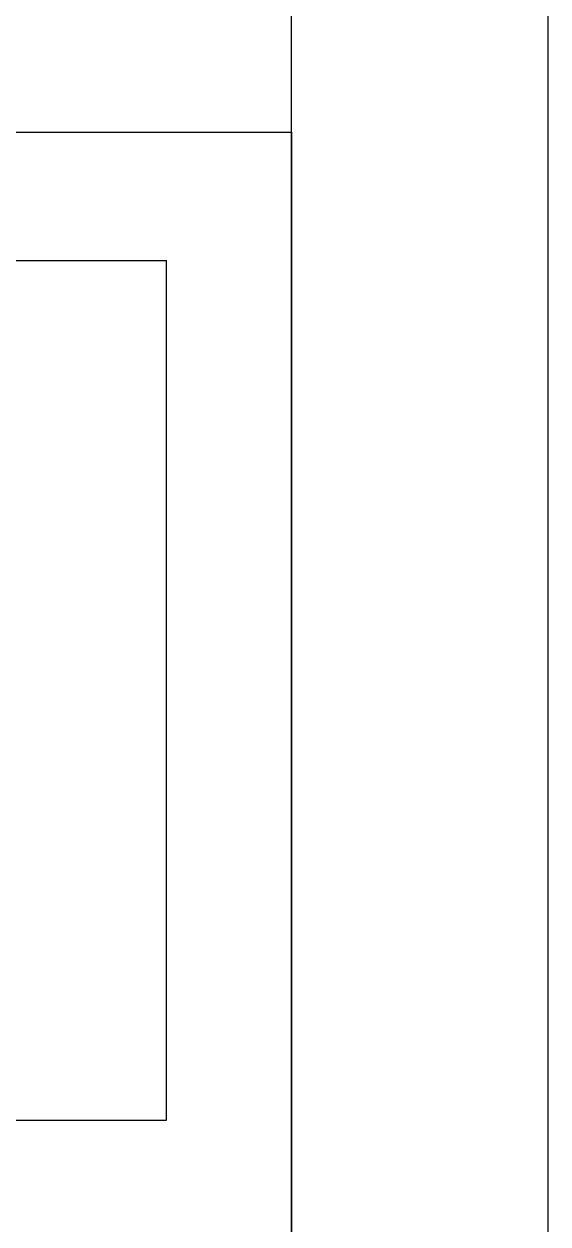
# Model space of a CAD drawing. Extents: x 0 to 1189, y 0 to 841.
# Drawn here: x 1168.58 to 1189, y 167.96 to 214.67 of the extents above; entities that cross this region are included whole.
import ezdxf

# ---------------------------------------------------------------- set-up
doc = ezdxf.new("R2010")
doc.units = 0
for name, color, linetype in [('CARTOUCHE', 7, 'Continuous'), ('WBS_FORM', 7, 'Continuous'), ('WBS_FORM_NOPRINT', 7, 'Continuous')]:
    doc.layers.add(name, color=color, linetype=linetype)

msp = doc.modelspace()

# ---------------------------------------------------------------- linework, layer by layer
at = {"layer": 'CARTOUCHE'}
for p, q in [((999, 210.467), (1179, 210.467)), ((1179, 210.467), (1179, 10)), ((1003.865, 205.467), (1174.135, 205.467)), ((1174.135, 172), (1174.135, 205.467)), ((1003.865, 172), (1174.135, 172))]:
    msp.add_line(p, q, dxfattribs=at)
at = {"layer": 'WBS_FORM'}
msp.add_lwpolyline([(10, 10), (1179, 10), (1179, 831), (10, 831)], close=True, dxfattribs=at)
at = {"layer": 'WBS_FORM_NOPRINT'}
msp.add_lwpolyline([(0, 0), (1189, 0), (1189, 841), (0, 841)], close=True, dxfattribs=at)

doc.saveas('drawing.dxf')
